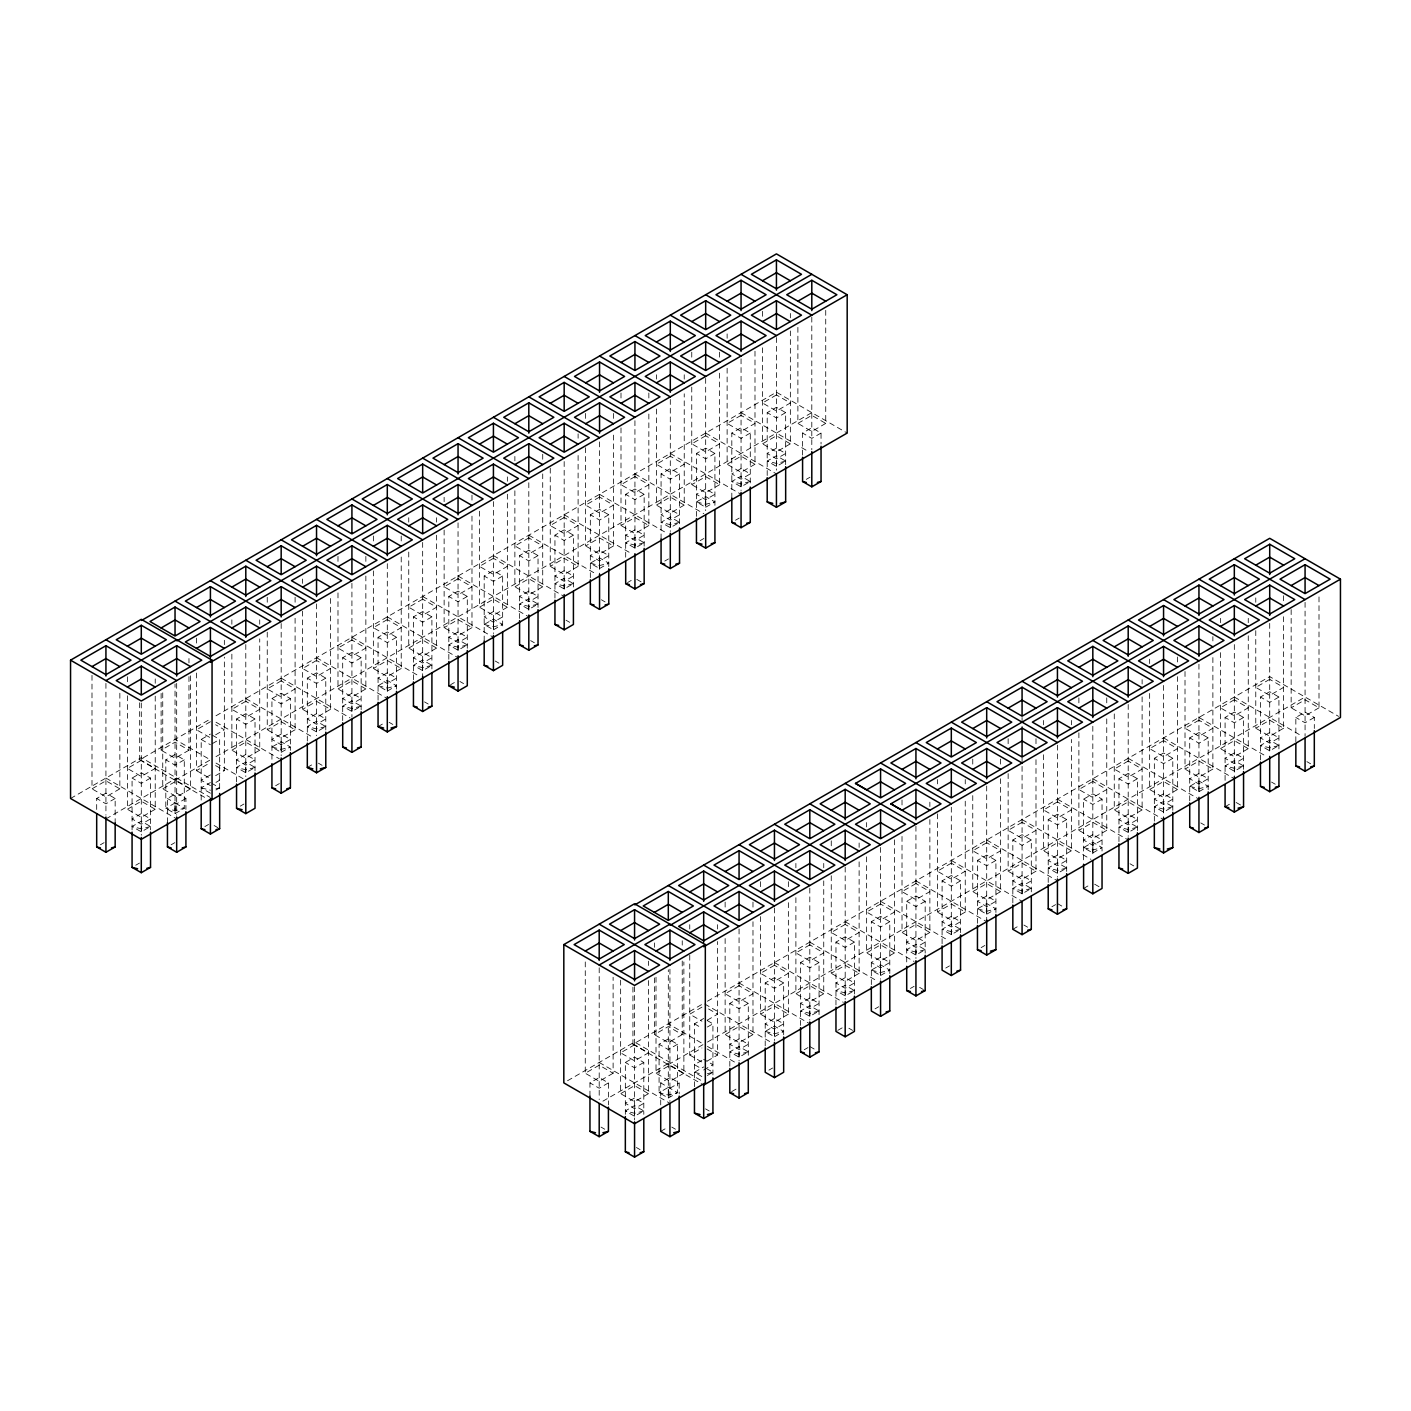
<?xml version="1.0" encoding="UTF-8"?>
<svg xmlns="http://www.w3.org/2000/svg" width="1411" height="1411" viewBox="0 0 1411 1411"><rect width="100%" height="100%" fill="white"/><g stroke="black" fill="none" stroke-linecap="round" stroke-linejoin="round"><path stroke-width="0.75" stroke-dasharray="5 3.75" d="M141.294 831.837L141.294 821.184L132.07 826.511L141.294 831.837L150.536 826.511L141.294 821.184M175.105 808.256L175.035 813.618L165.81 808.291L165.81 759.841L175.035 754.497L184.277 759.841L184.277 808.291L175.035 813.618L175.035 684.018M245.796 772.769L245.796 762.116L236.554 767.443L245.796 772.769L255.021 767.443L245.796 762.116M281.177 752.345L290.401 747.019L281.177 741.692L271.935 747.019L281.177 752.345L281.23 746.983M316.54 731.921L316.54 721.268L307.316 726.594L316.54 731.921L325.782 726.594L316.54 721.268M351.921 711.497L351.921 700.844L342.697 706.17L351.921 711.497L361.145 706.17L351.921 700.844M387.302 691.073L396.526 685.746L387.302 680.419L378.06 685.746L387.302 691.073L387.355 685.711M422.665 670.648L422.665 659.995L413.441 665.322L422.665 670.648L431.907 665.322L422.665 659.995M458.046 650.224L458.046 639.571L448.821 644.898L458.046 650.224L467.288 644.898L458.046 639.571M493.427 629.8L502.651 624.473L493.427 619.147L484.185 624.473L493.427 629.8L493.48 624.438M528.808 609.376L528.808 598.723L519.565 604.049L528.808 609.376L538.032 604.049L528.808 598.723M564.171 588.951L564.171 578.298L554.946 583.625L564.171 588.951L573.413 583.625L564.171 578.298M599.552 568.527L608.776 563.201L599.552 557.874L590.327 563.201L599.552 568.527L599.604 563.165M634.932 548.103L634.932 537.45L625.69 542.776L634.932 548.103L644.157 542.776L634.932 537.45M634.562 1116.26L634.562 1105.589L625.338 1110.933L634.562 1116.26L643.804 1110.933L634.562 1105.589M670.296 527.679L670.296 517.026L661.071 522.352L670.296 527.679L679.538 522.352L670.296 517.026M668.373 1092.678L668.303 1098.04L659.078 1092.696L659.078 1044.246L668.303 1038.919L677.545 1044.246L677.545 1092.696L668.303 1098.04L668.303 969.816M705.676 507.255L714.918 501.928L705.676 496.601L696.452 501.928L705.676 507.255L705.747 501.91M741.057 486.83L741.057 476.177L731.815 481.504L741.057 486.83L750.282 481.504L741.057 476.177M739.064 1057.192L739.064 1046.521L729.822 1051.848L739.064 1057.192L748.289 1051.848L739.064 1046.521M776.438 466.406L776.438 455.753L767.196 461.08L776.438 466.406L785.662 461.08L776.438 455.753M774.445 1036.768L783.669 1031.423L774.445 1026.097L765.203 1031.423L774.445 1036.768L774.498 1031.406M809.808 1016.343L809.808 1005.673L800.584 1010.999L809.808 1016.343L819.05 1010.999L809.808 1005.673M845.189 995.919L845.189 985.248L835.965 990.575L845.189 995.919L854.413 990.575L845.189 985.248M880.57 975.495L889.794 970.151L880.57 964.824L871.328 970.151L880.57 975.495L880.623 970.133M915.933 955.071L915.933 944.4L906.709 949.726L915.933 955.071L925.175 949.726L915.933 944.4M951.314 934.646L951.314 923.976L942.089 929.302L951.314 934.646L960.556 929.302L951.314 923.976M986.695 914.222L995.919 908.878L986.695 903.551L977.453 908.878L986.695 914.222L986.748 908.86M1022.075 893.798L1022.075 883.127L1012.833 888.454L1022.075 893.798L1031.3 888.454L1022.075 883.127M1057.439 873.374L1057.439 862.703L1048.214 868.03L1057.439 873.374L1066.681 868.03L1057.439 862.703M1092.82 852.95L1102.044 847.605L1092.82 842.279L1083.595 847.605L1092.82 852.95L1092.872 847.588M1128.2 832.525L1128.2 821.855L1118.958 827.181L1128.2 832.525L1137.425 827.181L1128.2 821.855M1163.564 812.101L1163.564 801.43L1154.339 806.757L1163.564 812.101L1172.806 806.757L1163.564 801.43M1198.944 791.677L1208.186 786.333L1198.944 781.006L1189.72 786.333L1198.944 791.677L1199.015 786.315M1234.325 771.253L1234.325 760.582L1225.083 765.926L1234.325 771.253L1243.55 765.926L1234.325 760.582M1269.706 750.828L1269.706 740.158L1260.464 745.502L1269.706 750.828L1278.93 745.502L1269.706 740.158M70.55 798.485L141.294 757.636L210.186 797.409M139.671 702.749L139.671 759.841L210.415 718.993M216.006 715.765L776.438 392.205L847.182 433.054M91.997 675.34L91.997 788.837L105.931 780.794L119.847 788.837L119.847 690.614M161.119 693.436L161.119 750.193L175.035 742.151L188.968 750.193L188.968 675.975M210.415 721.726L196.499 729.769L210.415 737.812M96.689 809.491L96.689 798.485L105.931 793.158L115.155 798.485L115.155 822.719M132.07 829.915L132.07 778.061L141.294 772.734L150.536 778.061L150.536 829.915M201.191 800.09L201.191 739.417L210.415 734.09M236.554 781.853L236.554 718.993L245.796 713.666L255.021 718.993L255.021 770.847M271.935 759.241L271.935 698.568L281.177 693.242L290.401 698.568L290.401 750.423M307.316 741.004L307.316 678.144L316.54 672.818L325.782 678.144L325.782 729.998M342.697 720.58L342.697 657.72L351.921 652.393L361.145 657.72L361.145 711.779M378.06 700.156L378.06 637.296L387.302 631.969L396.526 637.296L396.526 689.15M413.441 679.732L413.441 616.872L422.665 611.545L431.907 616.872L431.907 670.93M448.821 659.307L448.821 596.447L458.046 591.121L467.288 596.447L467.288 648.302M484.185 641.088L484.185 576.023L493.427 570.697L502.651 576.023L502.651 627.877M519.565 618.459L519.565 555.599L528.808 550.272L538.032 555.599L538.032 607.453M554.946 598.052L554.946 535.175L564.171 529.848L573.413 535.175L573.413 587.029M590.327 577.628L590.327 514.75L599.552 509.424L608.776 514.75L608.776 566.605M625.69 557.204L625.69 494.326L634.932 489L644.157 494.326L644.157 546.18M661.071 538.967L661.071 473.902L670.296 468.575L679.538 473.902L679.538 525.756M696.452 516.355L696.452 453.478L705.676 448.151L714.918 453.478L714.918 505.332M731.815 498.118L731.815 433.054L741.057 427.727L750.282 433.054L750.282 484.908M767.196 475.507L767.196 412.629L776.438 407.303L785.662 412.629L785.662 466.688M119.847 788.837L105.931 796.88L91.997 788.837M188.968 750.193L175.035 758.218L161.119 750.193M215.636 734.796L224.349 729.769L215.636 724.743M115.155 798.485L105.931 803.811L96.689 798.485M150.536 778.061L141.294 783.387L132.07 778.061M184.277 759.841L175.035 765.168L165.81 759.841M212.267 743.668L219.657 739.417L219.657 791.271M255.021 718.993L245.796 724.319L236.554 718.993M290.401 698.568L281.177 703.895L271.935 698.568M325.782 678.144L316.54 683.471L307.316 678.144M361.145 657.72L351.921 663.047L342.697 657.72M396.526 637.296L387.302 642.622L378.06 637.296M431.907 616.872L422.665 622.198L413.441 616.872M467.288 596.447L458.046 601.774L448.821 596.447M502.651 576.023L493.427 581.35L484.185 576.023M538.032 555.599L528.808 560.925L519.565 555.599M573.413 535.175L564.171 540.501L554.946 535.175M608.776 514.75L599.552 520.077L590.327 514.75M644.157 494.326L634.932 499.653L625.69 494.326M679.538 473.902L670.296 479.229L661.071 473.902M714.918 453.478L705.676 458.804L696.452 453.478M750.282 433.054L741.057 438.38L731.815 433.054M785.662 412.629L776.438 417.956L767.196 412.629M105.931 818.909L176.675 778.061M175.035 780.265L210.415 759.841L175.035 739.417M216.006 756.613L811.801 412.629M127.378 695.764L127.378 809.261L141.294 801.219L155.228 809.261L155.228 694.194M162.741 692.801L162.741 788.837L176.675 780.794L190.608 788.837L190.608 675.34M196.499 673.012L196.499 770.618L210.415 762.575M231.863 654.157L231.863 750.193L245.796 742.151L259.73 750.193L259.73 638.883M267.243 632.163L267.243 729.769L281.177 721.726L295.093 729.769L295.093 616.272M302.624 611.122L302.624 709.345L316.54 701.302L330.474 709.345L330.474 595.848M337.987 592.885L337.987 688.921L351.921 680.878L365.855 688.921L365.855 576.041M373.368 570.891L373.368 668.497L387.302 660.454L401.218 668.497L401.218 554.999M408.749 552.036L408.749 648.072L422.665 640.03L436.599 648.072L436.599 535.192M444.13 530.042L444.13 627.648L458.046 619.605L471.98 627.648L471.98 514.151M479.493 511.188L479.493 607.224L493.427 599.181L507.36 607.224L507.36 493.727M514.874 490.763L514.874 586.8L528.808 578.757L542.724 586.8L542.724 473.92M550.255 468.152L550.255 566.375L564.171 558.333L578.104 566.375L578.104 452.878M585.618 447.728L585.618 545.951L599.552 537.908L613.485 545.951L613.485 433.071M620.999 427.921L620.999 525.527L634.932 517.484L648.848 525.527L648.848 412.03M656.38 409.067L656.38 505.103L670.296 497.06L684.229 505.103L684.229 393.792M691.76 387.073L691.76 484.678L705.676 476.636L719.61 484.678L719.61 371.181M727.124 368.218L727.124 464.254L741.057 456.212L754.991 464.254L754.991 350.757M762.504 347.794L762.504 443.83L776.438 435.787L790.354 443.83L790.354 330.95M797.885 327.37L797.885 423.406L811.801 415.363L825.735 423.406L825.735 309.909M167.45 822.719L167.45 798.485L176.675 793.158L185.917 798.485L185.917 809.491M210.415 774.921L201.191 780.265L210.415 785.592M802.577 455.083L802.577 433.054L811.801 427.727L821.043 433.054L821.043 444.059M155.228 809.261L141.294 817.304L127.378 809.261M190.608 788.837L176.675 796.88L162.741 788.837M215.636 775.644L224.349 770.618L224.349 657.12M259.73 750.193L245.796 758.218L231.863 750.193M295.093 729.769L281.177 737.812L267.243 729.769M330.474 709.345L316.54 717.388L302.624 709.345M365.855 688.921L351.921 696.963L337.987 688.921M401.218 668.497L387.302 676.539L373.368 668.497M436.599 648.072L422.665 656.115L408.749 648.072M471.98 627.648L458.046 635.691L444.13 627.648M507.36 607.224L493.427 615.267L479.493 607.224M542.724 586.8L528.808 594.842L514.874 586.8M578.104 566.375L564.171 574.418L550.255 566.375M613.485 545.951L599.552 553.994L585.618 545.951M648.848 525.527L634.932 533.57L620.999 525.527M684.229 505.103L670.296 513.145L656.38 505.103M719.61 484.678L705.676 492.721L691.76 484.678M754.991 464.254L741.057 472.297L727.124 464.254M790.354 443.83L776.438 451.873L762.504 443.83M825.735 423.406L811.801 431.449L797.885 423.406M100.393 844.801L104.079 842.667M175.035 802.965L165.81 808.291L175.105 810.637L184.277 808.291L175.035 802.965L175.105 810.637M210.415 793.194L201.191 787.867L210.415 782.541M185.917 798.485L176.675 803.811L167.45 798.485M215.954 782.399L219.657 780.265L215.954 778.131M821.043 433.054L811.801 438.38L802.577 433.054M215.954 790.001L219.657 787.867L212.267 783.599M135.756 865.225L139.46 863.091M171.137 844.801L174.823 842.667M204.877 826.581L208.563 824.447M240.258 806.157L243.944 804.023M275.639 785.733L279.325 783.599M307.316 767.443L314.706 763.175M378.06 726.594L383.598 723.402M450.656 684.688L454.36 682.554M627.542 582.567L631.228 580.432M664.757 561.067L668.461 558.932M700.138 540.642L703.824 538.508M735.519 520.218L739.205 518.084M806.263 479.37L809.967 477.235M567.539 1080.738L634.562 1042.041L701.602 1080.738M632.939 987.171L632.939 1044.246L703.683 1003.397L770.706 1042.094M707.405 1001.246L1269.706 676.61L1338.58 716.382M585.265 961.932L585.265 1073.242L599.199 1065.199L613.115 1073.242L613.115 977.206M654.387 977.858L654.387 1034.598L668.303 1026.555L682.236 1034.598L682.236 960.397M701.937 1007.137L689.75 1014.174L701.937 1021.211M589.957 1096.118L589.957 1082.89L599.199 1077.563L608.423 1082.89L608.423 1104.919M625.338 1114.337L625.338 1062.465L634.562 1057.139L643.804 1062.465L643.804 1114.337M694.459 1086.699L694.459 1023.822L703.683 1018.495M729.822 1066.275L729.822 1003.397L739.064 998.071L748.289 1003.397L748.289 1055.252M765.203 1045.851L765.203 982.973L774.445 977.647L783.669 982.973L783.669 1034.827M800.584 1025.427L800.584 962.549L809.808 957.222L819.05 962.549L819.05 1016.608M835.965 1005.002L835.965 942.125L845.189 936.798L854.413 942.125L854.413 993.997M871.328 984.578L871.328 921.7L880.57 916.374L889.794 921.7L889.794 973.572M906.709 961.949L906.709 901.276L915.933 895.95L925.175 901.276L925.175 953.148M942.089 943.73L942.089 880.852L951.314 875.525L960.556 880.852L960.556 932.724M977.453 923.305L977.453 860.428L986.695 855.101L995.919 860.428L995.919 914.487M1012.833 902.881L1012.833 840.004L1022.075 834.677L1031.3 840.004L1031.3 891.875M1048.214 882.457L1048.214 819.579L1057.439 814.253L1066.681 819.579L1066.681 871.451M1083.595 859.828L1083.595 799.155L1092.82 793.829L1102.044 799.155L1102.044 851.027M1118.958 841.609L1118.958 778.731L1128.2 773.404L1137.425 778.731L1137.425 830.603M1154.339 821.184L1154.339 758.307L1163.564 752.98L1172.806 758.307L1172.806 812.366M1189.72 800.76L1189.72 737.882L1198.944 732.556L1208.186 737.882L1208.186 789.754M1225.083 780.336L1225.083 717.458L1234.325 712.132L1243.55 717.458L1243.55 769.33M1260.464 759.912L1260.464 697.034L1269.706 691.707L1278.93 697.034L1278.93 748.906M613.115 1073.242L599.199 1081.285L585.265 1073.242M682.236 1034.598L668.303 1042.641L654.387 1034.598M707.176 1020.206L717.617 1014.174L707.176 1008.142M608.423 1082.89L599.199 1088.234L589.957 1082.89M643.804 1062.465L634.562 1067.81L625.338 1062.465M677.545 1044.246L668.303 1049.572L659.078 1044.246M707.37 1027.014L712.925 1023.822L712.925 1075.676M748.289 1003.397L739.064 1008.724L729.822 1003.397M783.669 982.973L774.445 988.3L765.203 982.973M819.05 962.549L809.808 967.875L800.584 962.549M854.413 942.125L845.189 947.451L835.965 942.125M889.794 921.7L880.57 927.027L871.328 921.7M925.175 901.276L915.933 906.603L906.709 901.276M960.556 880.852L951.314 886.179L942.089 880.852M995.919 860.428L986.695 865.754L977.453 860.428M1031.3 840.004L1022.075 845.33L1012.833 840.004M1066.681 819.579L1057.439 824.906L1048.214 819.579M1102.044 799.155L1092.82 804.482L1083.595 799.155M1137.425 778.731L1128.2 784.057L1118.958 778.731M1172.806 758.307L1163.564 763.633L1154.339 758.307M1208.186 737.882L1198.944 743.209L1189.72 737.882M1243.55 717.458L1234.325 722.785L1225.083 717.458M1278.93 697.034L1269.706 702.361L1260.464 697.034M602.92 1101.162L669.943 1062.465M668.303 1064.67L703.683 1044.246L668.303 1023.822M707.405 1042.094L1305.069 697.034M620.646 980.169L620.646 1093.666L634.562 1085.623L648.496 1093.666L648.496 980.169M656.009 977.206L656.009 1073.242L669.943 1065.199L683.876 1073.242L683.876 961.932M689.75 955.247L689.75 1055.022L701.937 1047.985M725.131 938.562L725.131 1034.598L739.064 1026.555L752.98 1034.598L752.98 921.718M760.511 916.586L760.511 1014.174L774.445 1006.131L788.361 1014.174L788.361 900.677M795.892 897.713L795.892 993.75L809.808 985.707L823.742 993.75L823.742 880.87M831.255 875.737L831.255 973.325L845.189 965.283L859.123 973.325L859.123 859.828M866.636 856.865L866.636 952.901L880.57 944.859L894.486 952.901L894.486 839.404M902.017 836.441L902.017 932.477L915.933 924.434L929.867 932.477L929.867 819.597M937.38 813.847L937.38 912.053L951.314 904.01L965.247 912.053L965.247 798.555M972.761 795.592L972.761 891.629L986.695 883.586L1000.628 891.629L1000.628 778.766M1008.142 773.616L1008.142 871.204L1022.075 863.162L1035.991 871.204L1035.991 757.707M1043.523 754.744L1043.523 850.78L1057.439 842.737L1071.372 850.78L1071.372 739.47M1078.886 732.768L1078.886 830.356L1092.82 822.313L1106.753 830.356L1106.753 716.859M1114.267 713.895L1114.267 809.932L1128.2 801.889L1142.116 809.932L1142.116 696.434M1149.648 693.471L1149.648 789.507L1163.564 781.465L1177.497 789.507L1177.497 676.645M1185.011 671.495L1185.011 769.083L1198.944 761.04L1212.878 769.083L1212.878 655.586M1220.392 652.623L1220.392 748.659L1234.325 740.616L1248.259 748.659L1248.259 635.797M1255.772 630.646L1255.772 728.235L1269.706 720.192L1283.622 728.235L1283.622 614.737M1291.153 609.605L1291.153 707.811L1305.069 699.768L1319.003 707.811L1319.003 594.313M660.718 1104.919L660.718 1082.89L669.943 1077.563L679.185 1082.89L679.185 1093.913M701.831 1060.402L694.459 1064.67L701.831 1068.938M1295.845 741.692L1295.845 717.458L1305.069 712.132L1314.311 717.458L1314.311 728.482M648.496 1093.666L634.562 1101.709L620.646 1093.666M683.876 1073.242L669.943 1081.285L656.009 1073.242M707.176 1061.054L717.617 1055.022L717.617 941.525M752.98 1034.598L739.064 1042.641L725.131 1034.598M788.361 1014.174L774.445 1022.217L760.511 1014.174M823.742 993.75L809.808 1001.792L795.892 993.75M859.123 973.325L845.189 981.368L831.255 973.325M894.486 952.901L880.57 960.944L866.636 952.901M929.867 932.477L915.933 940.52L902.017 932.477M965.247 912.053L951.314 920.095L937.38 912.053M1000.628 891.629L986.695 899.671L972.761 891.629M1035.991 871.204L1022.075 879.247L1008.142 871.204M1071.372 850.78L1057.439 858.823L1043.523 850.78M1106.753 830.356L1092.82 838.399L1078.886 830.356M1142.116 809.932L1128.2 817.974L1114.267 809.932M1177.497 789.507L1163.564 797.55L1149.648 789.507M1212.878 769.083L1198.944 777.126L1185.011 769.083M1248.259 748.659L1234.325 756.702L1220.392 748.659M1283.622 728.235L1269.706 736.277L1255.772 728.235M1319.003 707.811L1305.069 715.853L1291.153 707.811M701.831 1076.54L694.459 1072.272L703.683 1066.945M669.943 1088.234L679.185 1082.89M703.683 1069.997L712.925 1064.67L703.683 1059.344M1314.311 717.458L1305.069 722.785L1295.845 717.458M707.37 1075.482L712.925 1072.272L707.37 1069.079M660.718 1131.357L666.257 1128.147M731.674 1091.638L737.212 1088.445M768.907 1070.138L772.593 1068.021M804.27 1049.713L807.974 1047.597M837.799 1030.365L843.337 1027.173M875.032 1008.865L878.718 1006.748M910.395 988.458L914.099 986.324M945.776 968.034L949.462 965.9M981.156 947.61L984.843 945.476M1012.833 929.302L1020.224 925.052M1051.9 906.762L1055.604 904.627M1083.595 888.454L1089.133 885.261M1225.083 806.757L1230.621 803.564M785.662 461.08L776.491 463.425L767.196 461.08M750.282 481.504L741.11 483.85L731.815 481.504M696.452 501.928L705.747 504.274L714.918 501.928M679.538 522.352L670.366 524.698L661.071 522.352M644.157 542.776L634.985 545.122L625.69 542.776M590.327 563.201L599.604 565.546L608.776 563.201M573.413 583.625L564.241 585.971L554.946 583.625M538.032 604.049L528.86 606.395L519.565 604.049M484.185 624.473L493.48 626.819L502.651 624.473M467.288 644.898L458.116 647.243L448.821 644.898M431.907 665.322L422.736 667.668L413.441 665.322M378.06 685.746L387.355 688.092L396.526 685.746M361.145 706.17L351.974 708.516L342.697 706.17M325.782 726.594L316.611 728.94L307.316 726.594M271.935 747.019L281.23 749.364L290.401 747.019M255.021 767.443L245.849 769.789L236.554 767.443M215.989 788.802L219.657 787.867M150.536 826.511L141.365 828.857L132.07 826.511M1278.93 745.502L1269.759 747.848L1260.464 745.502M1243.55 765.926L1234.378 768.272L1225.083 765.926M1189.72 786.333L1199.015 788.696L1208.186 786.333M1172.806 806.757L1163.634 809.12L1154.339 806.757M1137.425 827.181L1128.253 829.545L1118.958 827.181M1083.595 847.605L1092.872 849.969L1102.044 847.605M1066.681 868.03L1057.509 870.393L1048.214 868.03M1031.3 888.454L1022.128 890.817L1012.833 888.454M977.453 908.878L986.748 911.241L995.919 908.878M960.556 929.302L951.384 931.648L942.089 929.302M925.175 949.726L916.004 952.072L906.709 949.726M871.328 970.151L880.623 972.496L889.794 970.151M854.413 990.575L845.242 992.921L835.965 990.575M819.05 1010.999L809.879 1013.345L800.584 1010.999M765.203 1031.423L774.498 1033.769L783.669 1031.423M748.289 1051.848L739.117 1054.193L729.822 1051.848M707.422 1073.683L712.925 1072.272M668.373 1095.042L668.303 1087.37L659.078 1092.696L668.373 1095.042L677.545 1092.696L660.718 1082.89M643.804 1110.933L634.633 1113.279L625.338 1110.933M201.191 787.867L210.486 790.213M694.459 1072.272L701.884 1074.159M1234.325 697.034L1301.348 735.731M741.057 412.629L808.08 451.326M1306.921 761.658L1310.607 763.792M1198.944 717.458L1265.967 756.155M705.676 433.054L776.438 473.902M1271.54 782.082L1275.244 784.216M1163.564 737.882L1234.325 778.731M670.296 453.478L741.057 494.326M1236.177 802.506L1243.55 806.757M1128.2 758.307L1198.944 799.155M634.932 473.902L703.824 513.675M1200.796 822.93L1204.483 825.065M1092.82 778.731L1163.564 819.579M599.552 494.326L666.574 533.023M1057.439 799.155L1128.2 840.004M564.171 514.75L631.211 553.447M1130.035 863.779L1133.738 865.913M636.767 579.357L642.305 582.567M1022.075 819.579L1090.95 859.352M528.808 535.175L595.83 573.871M1094.671 884.203L1102.044 888.454M601.403 599.781L605.09 601.915M986.695 840.004L1057.439 880.852M493.427 555.599L564.171 596.447M1057.439 903.551L1062.977 906.762M566.023 620.205L569.709 622.339M951.314 860.428L1022.075 901.276M458.046 576.023L528.808 616.872M1023.91 925.052L1027.614 927.186M530.642 640.629L534.346 642.763M915.933 880.852L986.695 921.7M422.665 596.447L493.427 637.296M495.279 661.053L498.965 663.188M880.57 901.276L947.592 939.973M387.302 616.872L458.046 657.72M459.898 681.478L463.584 683.612M845.189 921.7L914.081 961.473M351.921 637.296L418.944 675.992M919.637 987.383L923.323 989.517M424.517 701.902L428.221 704.036M809.808 942.125L876.848 980.821M316.54 657.72L387.302 698.568M389.136 722.326L392.84 724.46M774.445 962.549L843.319 1002.321M281.177 678.144L350.051 717.917M848.875 1028.231L852.579 1030.365M739.064 982.973L809.808 1023.822M245.796 698.568L312.819 737.265M809.808 1046.521L815.346 1049.713M318.392 763.175L322.078 765.309M216.006 722.22L279.307 758.765M707.37 1020.629L712.925 1023.822M212.267 735.149L219.657 739.417M694.459 1023.822L701.831 1028.09M201.191 739.417L210.415 744.743M707.405 1046.398L735.343 1062.518M216.006 763.069L245.796 780.265M707.176 1048.99L717.617 1055.022M215.636 765.591L224.349 770.618M689.75 1055.022L703.683 1063.065M196.499 770.618L210.415 778.643M632.939 1044.246L703.683 1085.094M139.671 759.841L206.694 798.538M705.535 1108.87L709.222 1110.986M214.119 825.523L217.805 827.64M599.199 1062.465L669.943 1103.314M105.931 778.061L176.675 818.909M671.795 1127.089L675.481 1129.223M601.033 1127.089L604.737 1129.223M636.414 1147.513L640.1 1149.648M1198.944 781.006L1199.015 788.696M1092.82 842.279L1092.872 849.969M986.695 903.551L986.748 911.241M880.57 964.824L880.623 972.496M774.445 1026.097L774.498 1033.769M705.676 496.601L705.747 504.274M599.552 557.874L599.604 565.546M493.427 619.147L493.48 626.819M387.302 680.419L387.355 688.092M281.177 741.692L281.23 749.364M1305.069 602.356L1305.069 736.366M1283.622 595.724L1283.622 602.268M1269.706 623.397L1269.706 754.585M1255.772 597.911L1255.772 602.268M1248.259 618.335L1248.259 622.692M1234.325 644.58L1234.325 776.861M1220.392 618.335L1220.392 622.692M1212.878 636.573L1212.878 640.929M1198.944 664.246L1198.944 795.434M1177.497 656.997L1177.497 663.54M1163.564 685.429L1163.564 817.71M1149.648 659.184L1149.648 663.54M1142.116 679.608L1142.116 683.965M1128.2 704.477L1128.2 836.282M1106.753 697.845L1106.753 704.389M1092.82 726.277L1092.82 856.706M1078.886 697.845L1078.886 704.389M1071.372 720.457L1071.372 724.813M1057.439 745.149L1057.439 877.131M1043.523 720.457L1043.523 724.813M1035.991 738.694L1035.991 745.237M1022.075 717.546L1022.075 727.088M1022.075 757.636L1022.075 897.555M1008.142 738.694L1008.142 745.237M1000.628 759.118L1000.628 765.662M986.695 785.998L986.695 919.831M972.761 759.118L972.761 765.662M965.247 779.542L965.247 783.899M951.314 807.215L951.314 938.403M937.38 779.542L937.38 783.899M929.867 802.154L929.867 806.51M915.933 826.229L915.933 958.475M902.017 799.966L902.017 806.51M880.57 847.447L880.57 979.252M866.636 822.56L866.636 826.934M859.123 842.984L859.123 847.358M845.189 867.077L845.189 999.323M831.255 840.815L831.255 847.358M823.742 863.409L823.742 867.783M811.801 317.14L811.801 449.739M809.808 888.119L809.808 1020.1M795.892 863.409L795.892 867.783M790.354 313.489L790.354 317.863M788.361 881.663L788.361 888.207M776.438 337.564L776.438 470.163M774.445 907.926L774.445 1040.524M762.504 311.302L762.504 317.863M760.511 881.663L760.511 888.207M752.98 902.088L752.98 908.631M741.057 358.8L741.057 490.587M739.064 928.967L739.064 1060.949M727.124 333.913L727.124 338.287M725.131 902.088L725.131 908.631M719.61 352.15L719.61 358.711M717.617 924.681L717.617 929.055M705.676 378.413L705.676 510.659M691.76 352.15L691.76 358.711M689.75 924.681L689.75 929.055M684.229 374.762L684.229 379.136M682.236 940.749L682.236 945.105M670.296 399.454L670.296 531.436M669.943 969.181L669.943 1101.444M656.38 374.762L656.38 379.136M654.387 942.936L654.387 947.292M648.848 392.999L648.848 399.56M648.496 961.156L648.496 965.512M634.932 420.69L634.932 551.86M634.562 986.659L634.562 1120.017M620.999 392.999L620.999 399.56M613.485 413.423L613.485 419.984M599.552 441.872L599.552 574.136M599.199 967.787L599.199 1099.592M585.618 413.423L585.618 419.984M578.104 433.847L578.104 438.221M564.171 461.538L564.171 592.708M542.724 454.271L542.724 460.833M528.808 482.721L528.808 613.132M514.874 456.459L514.874 460.833M507.36 476.883L507.36 481.257M493.427 501.575L493.427 633.557M471.98 495.12L471.98 501.681M458.046 522.811L458.046 653.981M444.13 497.307L444.13 501.681M436.599 517.731L436.599 522.105M422.665 542.424L422.665 676.61M408.749 517.731L408.749 522.105M401.218 535.968L401.218 542.529M387.302 563.659L387.302 694.829M373.368 535.968L373.368 542.529M365.855 556.393L365.855 562.954M351.921 583.272L351.921 717.105M337.987 556.393L337.987 562.954M316.54 603.89L316.54 735.678M302.624 579.004L302.624 583.378M295.093 597.241L295.093 603.802M281.177 623.503L281.177 755.749M267.243 597.241L267.243 605.972M259.73 619.852L259.73 624.226M245.796 644.545L245.796 776.526M231.863 619.852L231.863 624.226M224.349 640.277L224.349 644.633M196.499 638.089L196.499 644.633M188.968 658.514L188.968 662.888M176.675 683.383L176.675 815.17M155.228 678.92L155.228 683.294M141.294 702.995L141.294 835.241M127.378 676.733L127.378 683.294M105.931 683.383L105.931 815.17M141.294 760.37L127.378 768.413L141.294 776.456L155.228 768.413L141.294 760.37M245.796 701.302L231.863 709.345L245.796 717.388L259.73 709.345L245.796 701.302M281.177 680.878L267.243 688.921L281.177 696.963L295.093 688.921L281.177 680.878M316.54 660.454L302.624 668.497L316.54 676.539L330.474 668.497L316.54 660.454M351.921 640.03L337.987 648.072L351.921 656.115L365.855 648.072L351.921 640.03M387.302 619.605L373.368 627.648L387.302 635.691L401.218 627.648L387.302 619.605M422.665 599.181L408.749 607.224L422.665 615.267L436.599 607.224L422.665 599.181M458.046 578.757L444.13 586.8L458.046 594.842L471.98 586.8L458.046 578.757M493.427 558.333L479.493 566.375L493.427 574.418L507.36 566.375L493.427 558.333M528.808 537.908L514.874 545.951L528.808 553.994L542.724 545.951L528.808 537.908M564.171 517.484L550.255 525.527L564.171 533.57L578.104 525.527L564.171 517.484M599.552 497.06L585.618 505.103L599.552 513.145L613.485 505.103L599.552 497.06M634.932 476.636L620.999 484.678L634.932 492.721L648.848 484.678L634.932 476.636M670.296 456.212L656.38 464.254L670.296 472.297L684.229 464.254L670.296 456.212M705.676 435.787L691.76 443.83L705.676 451.873L719.61 443.83L705.676 435.787M741.057 415.363L727.124 423.406L741.057 431.449L754.991 423.406L741.057 415.363M776.438 394.939L762.504 402.982L776.438 411.024L790.354 402.982L776.438 394.939M141.294 813.583L132.07 818.909L141.294 824.236L150.536 818.909L141.294 813.583M245.796 754.497L236.554 759.841L245.796 765.168L255.021 759.841L245.796 754.497M281.177 734.09L271.935 739.417L281.177 744.743L290.401 739.417L281.177 734.09M316.54 713.666L307.316 718.993L316.54 724.319L325.782 718.993L316.54 713.666M351.921 693.242L342.697 698.568L351.921 703.895L361.145 698.568L351.921 693.242M387.302 672.818L378.06 678.144L387.302 683.471L396.526 678.144L387.302 672.818M422.665 652.393L413.441 657.72L422.665 663.047L431.907 657.72L422.665 652.393M458.046 631.969L448.821 637.296L458.046 642.622L467.288 637.296L458.046 631.969M493.427 611.545L484.185 616.872L493.427 622.198L502.651 616.872L493.427 611.545M528.808 591.121L519.565 596.447L528.808 601.774L538.032 596.447L528.808 591.121M564.171 570.697L554.946 576.023L564.171 581.35L573.413 576.023L564.171 570.697M599.552 550.272L590.327 555.599L599.552 560.925L608.776 555.599L599.552 550.272M634.932 529.848L625.69 535.175L634.932 540.501L644.157 535.175L634.932 529.848M670.296 509.424L661.071 514.75L670.296 520.077L679.538 514.75L670.296 509.424M705.676 489L696.452 494.326L705.676 499.653L714.918 494.326L705.676 489M741.057 468.575L731.815 473.902L741.057 479.229L750.282 473.902L741.057 468.575M776.438 448.151L767.196 453.478L776.438 458.804L785.662 453.478L776.438 448.151M634.562 1044.775L620.646 1052.818L634.562 1060.86L648.496 1052.818L634.562 1044.775M739.064 985.707L725.131 993.75L739.064 1001.792L752.98 993.75L739.064 985.707M774.445 965.283L760.511 973.325L774.445 981.368L788.361 973.325L774.445 965.283M809.808 944.859L795.892 952.901L809.808 960.944L823.742 952.901L809.808 944.859M845.189 924.434L831.255 932.477L845.189 940.52L859.123 932.477L845.189 924.434M880.57 904.01L866.636 912.053L880.57 920.095L894.486 912.053L880.57 904.01M915.933 883.586L902.017 891.629L915.933 899.671L929.867 891.629L915.933 883.586M951.314 863.162L937.38 871.204L951.314 879.247L965.247 871.204L951.314 863.162M986.695 842.737L972.761 850.78L986.695 858.823L1000.628 850.78L986.695 842.737M1022.075 822.313L1008.142 830.356L1022.075 838.399L1035.991 830.356L1022.075 822.313M1057.439 801.889L1043.523 809.932L1057.439 817.974L1071.372 809.932L1057.439 801.889M1092.82 781.465L1078.886 789.507L1092.82 797.55L1106.753 789.507L1092.82 781.465M1128.2 761.04L1114.267 769.083L1128.2 777.126L1142.116 769.083L1128.2 761.04M1163.564 740.616L1149.648 748.659L1163.564 756.702L1177.497 748.659L1163.564 740.616M1198.944 720.192L1185.011 728.235L1198.944 736.277L1212.878 728.235L1198.944 720.192M1234.325 699.768L1220.392 707.811L1234.325 715.853L1248.259 707.811L1234.325 699.768M1269.706 679.344L1255.772 687.386L1269.706 695.429L1283.622 687.386L1269.706 679.344M634.562 1097.987L625.338 1103.314L634.562 1108.658L643.804 1103.314L634.562 1097.987M739.064 1038.919L729.822 1044.246L739.064 1049.572L748.289 1044.246L739.064 1038.919M774.445 1018.495L765.203 1023.822L774.445 1029.148L783.669 1023.822L774.445 1018.495M809.808 998.071L800.584 1003.397L809.808 1008.724L819.05 1003.397L809.808 998.071M845.189 977.647L835.965 982.973L845.189 988.3L854.413 982.973L845.189 977.647M880.57 957.222L871.328 962.549L880.57 967.875L889.794 962.549L880.57 957.222M915.933 936.798L906.709 942.125L915.933 947.451L925.175 942.125L915.933 936.798M951.314 916.374L942.089 921.7L951.314 927.027L960.556 921.7L951.314 916.374M986.695 895.95L977.453 901.276L986.695 906.603L995.919 901.276L986.695 895.95M1022.075 875.525L1012.833 880.852L1022.075 886.179L1031.3 880.852L1022.075 875.525M1057.439 855.101L1048.214 860.428L1057.439 865.754L1066.681 860.428L1057.439 855.101M1092.82 834.677L1083.595 840.004L1092.82 845.33L1102.044 840.004L1092.82 834.677M1128.2 814.253L1118.958 819.579L1128.2 824.906L1137.425 819.579L1128.2 814.253M1163.564 793.829L1154.339 799.155L1163.564 804.482L1172.806 799.155L1163.564 793.829M1198.944 773.404L1189.72 778.731L1198.944 784.057L1208.186 778.731L1198.944 773.404M1234.325 752.98L1225.083 758.307L1234.325 763.633L1243.55 758.307L1234.325 752.98M1269.706 732.556L1260.464 737.882L1269.706 743.209L1278.93 737.882L1269.706 732.556"/><path stroke-width="1.5" d="M70.55 660.172L141.294 619.323L212.056 660.172L212.056 798.485L141.294 839.333L70.55 798.485L70.55 660.172L141.294 701.02L212.056 660.172M141.523 620.452L776.438 253.892L847.182 294.74L847.182 433.054L210.415 800.69M105.931 645.709L80.85 660.172L105.931 674.652L130.994 660.172L105.931 645.709L105.931 676.028M141.294 625.285L116.231 639.747L141.294 654.228L166.375 639.747L141.294 625.285L141.294 653.416M175.035 607.047L149.972 621.528L175.035 636.008L200.115 621.528L175.035 607.047L175.035 635.197M210.415 586.623L185.352 601.104L210.415 615.584L235.496 601.104L210.415 586.623L210.415 616.96M245.796 566.199L220.733 580.679L245.796 595.16L270.859 580.679L245.796 566.199L245.796 596.536M281.177 545.775L256.096 560.255L281.177 574.736L306.24 560.255L281.177 545.775L281.177 573.924M316.54 525.351L291.477 539.831L316.54 554.311L341.621 539.831L316.54 525.351L316.54 555.687M351.921 504.926L326.858 519.407L351.921 533.887L376.984 519.407L351.921 504.926L351.921 533.076M387.302 484.52L362.221 498.983L387.302 513.463L412.365 498.983L387.302 484.52L387.302 514.839M422.665 464.096L397.602 478.558L422.665 493.039L447.746 478.558L422.665 464.096L422.665 492.227M458.046 443.671L432.983 458.134L458.046 472.614L483.126 458.134L458.046 443.671L458.046 473.99M493.427 423.247L468.364 437.71L493.427 452.19L518.49 437.71L493.427 423.247L493.427 451.379M528.808 402.823L503.727 417.286L528.808 431.766L553.87 417.286L528.808 402.823L528.808 433.142M564.171 382.399L539.108 396.861L564.171 411.342L589.251 396.861L564.171 382.399L564.171 410.53M599.552 361.974L574.489 376.437L599.552 390.918L624.614 376.437L599.552 361.974L599.552 392.293M634.932 341.55L609.852 356.013L634.932 370.493L659.995 356.013L634.932 341.55L634.932 369.682M670.296 321.126L645.233 335.589L670.296 350.069L695.376 335.589L670.296 321.126L670.296 351.445M705.676 300.702L680.613 315.164L705.676 329.645L730.757 315.164L705.676 300.702L705.676 328.834M741.057 280.278L715.994 294.74L741.057 309.221L766.12 294.74L741.057 280.278L741.057 310.596M776.438 259.853L751.357 274.316L776.438 288.796L801.501 274.316L776.438 259.853L776.438 290.172M91.997 666.609L105.931 658.567L119.847 666.609M127.378 646.185L141.294 638.142L155.228 646.185M161.119 627.966L175.035 619.923L188.968 627.966M196.499 607.541L210.415 599.499L224.349 607.541M231.863 587.117L245.796 579.074L259.73 587.117M267.243 566.693L281.177 558.65L295.093 566.693M302.624 546.269L316.54 538.226L330.474 546.269M337.987 525.844L351.921 517.802L365.855 525.844M373.368 505.42L387.302 497.377L401.218 505.42M408.749 484.996L422.665 476.953L436.599 484.996M444.13 464.572L458.046 456.529L471.98 464.572M479.493 444.148L493.427 436.105L507.36 444.148M514.874 423.723L528.808 415.681L542.724 423.723M550.255 403.299L564.171 395.256L578.104 403.299M585.618 382.875L599.552 374.832L613.485 382.875M620.999 362.451L634.932 354.408L648.848 362.451M656.38 342.026L670.296 333.984L684.229 342.026M691.76 321.602L705.676 313.559L719.61 321.602M727.124 301.178L741.057 293.135L754.991 301.178M762.504 280.754L776.438 272.711L790.354 280.754M105.931 680.596L176.675 639.747M176.904 640.876L811.801 274.316M141.294 666.133L116.231 680.596L141.294 695.076L166.375 680.596L141.294 666.133L141.294 694.265M176.675 645.709L151.612 660.172L176.675 674.652L201.755 660.172L176.675 645.709L176.675 676.028M210.415 627.472L185.352 641.952L210.415 656.432L235.496 641.952L210.415 627.472L210.415 657.808M245.796 607.047L220.733 621.528L245.796 636.008L270.859 621.528L245.796 607.047L245.796 637.384M281.177 586.623L256.096 601.104L281.177 615.584L306.24 601.104L281.177 586.623L281.177 616.96M316.54 566.199L291.477 580.679L316.54 595.16L341.621 580.679L316.54 566.199L316.54 596.536M351.921 545.775L326.858 560.255L351.921 574.736L376.984 560.255L351.921 545.775L351.921 573.924M387.302 525.351L362.221 539.831L387.302 554.311L412.365 539.831L387.302 525.351L387.302 555.687M422.665 504.926L397.602 519.407L422.665 533.887L447.746 519.407L422.665 504.926L422.665 533.076M458.046 484.52L432.983 498.983L458.046 513.463L483.126 498.983L458.046 484.52L458.046 514.839M493.427 464.096L468.364 478.558L493.427 493.039L518.49 478.558L493.427 464.096L493.427 492.227M528.808 443.671L503.727 458.134L528.808 472.614L553.87 458.134L528.808 443.671L528.808 473.99M564.171 423.247L539.108 437.71L564.171 452.19L589.251 437.71L564.171 423.247L564.171 451.379M599.552 402.823L574.489 417.286L599.552 431.766L624.614 417.286L599.552 402.823L599.552 433.142M634.932 382.399L609.852 396.861L634.932 411.342L659.995 396.861L634.932 382.399L634.932 410.53M670.296 361.974L645.233 376.437L670.296 390.918L695.376 376.437L670.296 361.974L670.296 392.293M705.676 341.55L680.613 356.013L705.676 370.493L730.757 356.013L705.676 341.55L705.676 369.682M741.057 321.126L715.994 335.589L741.057 350.069L766.12 335.589L741.057 321.126L741.057 351.445M776.438 300.702L751.357 315.164L776.438 329.645L801.501 315.164L776.438 300.702L776.438 328.834M811.801 280.278L786.738 294.74L811.801 309.221L836.882 294.74L811.801 280.278L811.801 310.596M127.378 687.034L141.294 678.991L155.228 687.034M162.741 666.609L176.675 658.567L190.608 666.609M196.499 648.39L210.415 640.347L224.349 648.39M231.863 627.966L245.796 619.923L259.73 627.966M267.243 607.541L281.177 599.499L295.093 607.541M302.624 587.117L316.54 579.074L330.474 587.117M337.987 566.693L351.921 558.65L365.855 566.693M373.368 546.269L387.302 538.226L401.218 546.269M408.749 525.844L422.665 517.802L436.599 525.844M444.13 505.42L458.046 497.377L471.98 505.42M479.493 484.996L493.427 476.953L507.36 484.996M514.874 464.572L528.808 456.529L542.724 464.572M550.255 444.148L564.171 436.105L578.104 444.148M585.618 423.723L599.552 415.681L613.485 423.723M620.999 403.299L634.932 395.256L648.848 403.299M656.38 382.875L670.296 374.832L684.229 382.875M691.76 362.451L705.676 354.408L719.61 362.451M727.124 342.026L741.057 333.984L754.991 342.026M762.504 321.602L776.438 313.559L790.354 321.602M797.885 301.178L811.801 293.135L825.735 301.178M210.415 662.376L847.182 294.74M96.689 813.9L96.689 846.935L105.931 852.262L115.155 846.935L115.155 822.719M132.07 832.12L132.07 867.359L141.294 872.686L150.536 867.359L150.536 832.12M167.45 822.719L167.45 846.935L176.675 852.262L185.917 846.935L185.917 811.695M201.191 804.482L201.191 828.716L210.415 834.042L219.657 828.716L219.657 793.476M236.554 784.057L236.554 808.291L245.796 813.618L255.021 808.291L255.021 773.052M271.935 763.633L271.935 787.867L281.177 793.194L290.401 787.867L290.401 752.627M307.316 743.209L307.316 767.443L316.54 772.769L325.782 767.443L325.782 732.203M342.697 722.785L342.697 747.019L351.921 752.345L361.145 747.019L361.145 711.779M378.06 702.361L378.06 726.594L387.302 731.921L396.526 726.594L396.526 691.355M413.441 681.936L413.441 706.17L422.665 711.497L431.907 706.17L431.907 673.135M448.821 661.512L448.821 685.746L458.046 691.073L467.288 685.746L467.288 650.506M484.185 641.088L484.185 665.322L493.427 670.648L502.651 665.322L502.651 632.287M519.565 620.664L519.565 644.898L528.808 650.224L538.032 644.898L538.032 609.658M554.946 600.239L554.946 624.473L564.171 629.8L573.413 624.473L573.413 591.438M590.327 579.815L590.327 604.049L599.552 609.376L608.776 604.049L608.776 568.809M625.69 561.596L625.69 583.625L634.932 588.951L644.157 583.625L644.157 548.385M661.071 538.967L661.071 563.201L670.296 568.527L679.538 563.201L679.538 527.961M696.452 518.543L696.452 542.776L705.676 548.103L714.918 542.776L714.918 509.741M731.815 498.118L731.815 522.352L741.057 527.679L750.282 522.352L750.282 487.112M767.196 477.694L767.196 501.928L776.438 507.255L785.662 501.928L785.662 466.688M802.577 457.27L802.577 481.504L811.801 486.83L821.043 481.504L821.043 446.264M563.818 944.594L634.562 903.745L705.324 944.594L705.324 1082.89L634.562 1123.738L563.818 1082.89L563.818 944.594L634.562 985.442L705.324 944.594M634.791 904.874L1269.706 538.314L1340.45 579.163L1340.45 717.458L703.683 1085.094M599.199 930.114L574.118 944.594L599.199 959.057L624.262 944.594L599.199 930.114L599.199 960.45M634.562 909.689L609.499 924.17L634.562 938.632L659.642 924.17L634.562 909.689L634.562 940.026M668.303 891.47L643.24 905.95L668.303 920.413L693.383 905.95L668.303 891.47L668.303 919.619M703.683 871.046L678.62 885.526L703.683 899.989L728.764 885.526L703.683 871.046L703.683 901.364M739.064 850.621L713.984 865.102L739.064 879.564L764.127 865.102L739.064 850.621L739.064 878.771M774.445 830.197L749.364 844.678L774.445 859.14L799.508 844.678L774.445 830.197L774.445 860.516M809.808 809.773L784.745 824.253L809.808 838.716L834.889 824.253L809.808 809.773L809.808 837.922M845.189 789.349L820.126 803.829L845.189 818.292L870.252 803.829L845.189 789.349L845.189 819.668M855.489 783.405L880.57 768.924L905.633 783.405L880.57 797.868L855.489 783.405L866.636 789.825L880.57 781.782L894.486 789.825M915.933 748.5L890.87 762.981L915.933 777.443L941.014 762.981L915.933 748.5L915.933 778.819M951.314 728.076L926.251 742.556L951.314 757.019L976.394 742.556L951.314 728.076L951.314 756.225M986.695 707.652L961.614 722.132L986.695 736.595L1011.758 722.132L986.695 707.652L986.695 737.971M1022.075 687.228L996.995 701.708L1022.075 716.171L1047.138 701.708L1022.075 687.228L1022.075 715.377M1057.439 666.803L1032.376 681.284L1057.439 695.746L1082.519 681.284L1057.439 666.803L1057.439 697.122M1092.82 646.379L1067.757 660.859L1092.82 675.322L1117.882 660.859L1092.82 646.379L1092.82 676.698M1128.2 625.955L1103.12 640.435L1128.2 654.898L1153.263 640.435L1128.2 625.955L1128.2 656.274M1163.564 605.531L1138.501 620.011L1163.564 634.474L1188.644 620.011L1163.564 605.531L1163.564 635.85M1198.944 585.106L1173.881 599.587L1198.944 614.05L1224.025 599.587L1198.944 585.106L1198.944 615.425M1234.325 564.682L1209.245 579.163L1234.325 593.625L1259.388 579.163L1234.325 564.682L1234.325 595.001M1269.706 544.258L1244.625 558.738L1269.706 573.201L1294.769 558.738L1269.706 544.258L1269.706 574.577M585.265 951.014L599.199 942.989L613.115 951.014M620.646 930.59L634.562 922.565L648.496 930.59M654.387 912.37L668.303 904.328L682.236 912.37M689.75 891.946L703.683 883.903L717.617 891.946M725.131 871.522L739.064 863.479L752.98 871.522M760.511 851.098L774.445 843.055L788.361 851.098M795.892 830.673L809.808 822.631L823.742 830.673M831.255 810.249L845.189 802.206L859.123 810.249M902.017 769.401L915.933 761.358L929.867 769.401M937.38 748.976L951.314 740.934L965.247 748.976M972.761 728.552L986.695 720.51L1000.628 728.552M1008.142 708.128L1022.075 700.085L1035.991 708.128M1043.523 687.704L1057.439 679.661L1071.372 687.704M1078.886 667.28L1092.82 659.237L1106.753 667.28M1114.267 646.855L1128.2 638.813L1142.116 646.855M1149.648 626.431L1163.564 618.388L1177.497 626.431M1185.011 606.007L1198.944 597.982L1212.878 606.007M1220.392 585.583L1234.325 577.558L1248.259 585.583M1255.772 565.158L1269.706 557.133L1283.622 565.158M599.199 965.018L669.943 924.17M670.172 925.299L1305.069 558.738M634.562 950.538L609.499 965.018L634.562 979.481L659.642 965.018L634.562 950.538L634.562 980.874M669.943 930.114L644.88 944.594L669.943 959.057L695.006 944.594L669.943 930.114L669.943 960.45M703.683 911.894L678.62 926.357L703.683 940.837L728.764 926.357L703.683 911.894L703.683 942.213M739.064 891.47L713.984 905.95L739.064 920.413L764.127 905.95L739.064 891.47L739.064 919.619M774.445 871.046L749.364 885.526L774.445 899.989L799.508 885.526L774.445 871.046L774.445 901.364M809.808 850.621L784.745 865.102L809.808 879.564L834.889 865.102L809.808 850.621L809.808 878.771M845.189 830.197L820.126 844.678L845.189 859.14L870.252 844.678L845.189 830.197L845.189 860.516M880.57 809.773L855.489 824.253L880.57 838.716L905.633 824.253L880.57 809.773L880.57 837.922M890.87 803.829L915.933 789.349L941.014 803.829L915.933 818.292L890.87 803.829L902.017 810.249L915.933 802.206L929.867 810.249M951.314 768.924L926.251 783.405L951.314 797.868L976.394 783.405L951.314 768.924L951.314 797.074M986.695 748.5L961.614 762.981L986.695 777.443L1011.758 762.981L986.695 748.5L986.695 778.819M1022.075 728.076L996.995 742.556L1022.075 757.019L1047.138 742.556L1022.075 728.076L1022.075 756.225M1057.439 707.652L1032.376 722.132L1057.439 736.595L1082.519 722.132L1057.439 707.652L1057.439 737.971M1092.82 687.228L1067.757 701.708L1092.82 716.171L1117.882 701.708L1092.82 687.228L1092.82 717.546M1128.2 666.803L1103.12 681.284L1128.2 695.746L1153.263 681.284L1128.2 666.803L1128.2 697.122M1163.564 646.379L1138.501 660.859L1163.564 675.322L1188.644 660.859L1163.564 646.379L1163.564 676.698M1198.944 625.955L1173.881 640.435L1198.944 654.898L1224.025 640.435L1198.944 625.955L1198.944 656.274M1234.325 605.531L1209.245 620.011L1234.325 634.474L1259.388 620.011L1234.325 605.531L1234.325 635.85M1269.706 585.106L1244.625 599.587L1269.706 614.05L1294.769 599.587L1269.706 585.106L1269.706 615.425M1305.069 564.682L1280.006 579.163L1305.069 593.625L1330.15 579.163L1305.069 564.682L1305.069 592.832M620.646 971.438L634.562 963.413L648.496 971.438M656.009 951.014L669.943 942.989L683.876 951.014M689.75 932.794L703.683 924.752L717.617 932.794M725.131 912.37L739.064 904.328L752.98 912.37M760.511 891.946L774.445 883.903L788.361 891.946M795.892 871.522L809.808 863.479L823.742 871.522M831.255 851.098L845.189 843.055L859.123 851.098M866.636 830.673L880.57 822.631L894.486 830.673M937.38 789.825L951.314 781.782L965.247 789.825M972.761 769.401L986.695 761.358L1000.628 769.401M1008.142 748.976L1022.075 740.934L1035.991 748.976M1043.523 728.552L1057.439 720.51L1071.372 728.552M1078.886 708.128L1092.82 700.085L1106.753 708.128M1114.267 687.704L1128.2 679.661L1142.116 687.704M1149.648 667.28L1163.564 659.237L1177.497 667.28M1185.011 646.855L1198.944 638.813L1212.878 646.855M1220.392 626.431L1234.325 618.388L1248.259 626.431M1255.772 606.007L1269.706 597.982L1283.622 606.007M1291.153 585.583L1305.069 577.558L1319.003 585.583M703.683 946.781L1340.45 579.163M589.957 1096.118L589.957 1131.357L599.199 1136.684L608.423 1131.357L608.423 1107.124M625.338 1116.542L625.338 1151.782L634.562 1157.108L643.804 1151.782L643.804 1118.729M660.718 1109.328L660.718 1131.357L669.943 1136.684L679.185 1131.357L679.185 1096.118M694.459 1088.904L694.459 1113.12L703.683 1118.464L712.925 1113.12L712.925 1077.881M729.822 1068.48L729.822 1092.696L739.064 1098.04L748.289 1092.696L748.289 1059.661M765.203 1048.056L765.203 1072.272L774.445 1077.616L783.669 1072.272L783.669 1037.032M800.584 1027.631L800.584 1051.848L809.808 1057.192L819.05 1051.848L819.05 1018.813M835.965 1007.207L835.965 1031.423L845.189 1036.768L854.413 1031.423L854.413 996.184M871.328 986.783L871.328 1010.999L880.57 1016.343L889.794 1010.999L889.794 975.759M906.709 966.359L906.709 990.575L915.933 995.919L925.175 990.575L925.175 955.335M942.089 945.934L942.089 970.151L951.314 975.495L960.556 970.151L960.556 934.911M977.453 925.51L977.453 949.726L986.695 955.071L995.919 949.726L995.919 914.487M1012.833 905.086L1012.833 929.302L1022.075 934.646L1031.3 929.302L1031.3 896.267M1048.214 884.662L1048.214 908.878L1057.439 914.222L1066.681 908.878L1066.681 873.638M1083.595 864.237L1083.595 888.454L1092.82 893.798L1102.044 888.454L1102.044 855.419M1118.958 843.813L1118.958 868.03L1128.2 873.374L1137.425 868.03L1137.425 832.79M1154.339 823.389L1154.339 847.605L1163.564 852.95L1172.806 847.605L1172.806 812.366M1189.72 802.965L1189.72 827.181L1198.944 832.525L1208.186 827.181L1208.186 791.959M1225.083 784.745L1225.083 806.757L1234.325 812.101L1243.55 806.757L1243.55 771.535M1260.464 762.116L1260.464 786.333L1269.706 791.677L1278.93 786.333L1278.93 753.298M1295.845 743.897L1295.845 765.926L1305.069 771.253L1314.311 765.926L1314.311 730.686M817.375 482.439L821.043 481.504M780.16 503.339L785.662 501.928M746.613 523.287L750.282 522.352M711.25 543.711L714.918 542.776M675.869 564.135L679.538 563.201M640.488 584.56L644.157 583.625M605.107 604.984L608.776 604.049M534.363 645.832L538.032 644.898M428.238 707.105L431.907 706.17M391.023 728.005L396.526 726.594M357.477 747.953L361.145 747.019M320.279 768.854L325.782 767.443M286.733 788.802L290.401 787.867M111.487 847.87L115.155 846.935M215.989 829.65L219.657 828.716M182.248 847.87L185.917 846.935M146.867 868.294L150.536 867.359M1310.643 766.861L1314.311 765.926M1275.262 787.285L1278.93 786.333M1238.047 808.168L1243.55 806.757M1204.518 828.134L1208.186 827.181M1167.303 849.016L1172.806 847.605M1063.012 909.83L1066.681 908.878M1027.631 930.255L1031.3 929.302M990.416 951.137L995.919 949.726M956.887 971.103L960.556 970.151M921.506 991.527L925.175 990.575M886.126 1011.952L889.794 1010.999M815.382 1052.8L819.05 1051.848M744.62 1093.648L748.289 1092.696M602.92 1132.751L608.423 1131.357M707.422 1114.531L712.925 1113.12M673.682 1132.751L679.185 1131.357M640.135 1152.716L643.804 1151.782M802.577 481.504L806.298 482.439M767.196 501.928L772.769 503.339M731.815 522.352L735.537 523.287M696.452 542.776L702.025 544.187M661.071 563.201L664.793 564.135M625.69 583.625L629.412 584.56M1295.845 765.926L1299.566 766.861M590.327 604.049L594.031 604.984M1260.464 786.333L1264.185 787.285M554.946 624.473L558.668 625.408M1225.083 806.757L1228.805 807.709M519.565 644.898L523.287 645.832M1189.72 827.181L1193.424 828.134M484.185 665.322L487.906 666.257M1154.339 847.605L1159.913 849.016M448.821 685.746L454.395 687.157M1118.958 868.03L1122.68 868.982M413.441 706.17L417.162 707.105M378.06 726.594L383.633 728.005M1048.214 908.878L1051.936 909.83M342.697 747.019L346.401 747.953M307.316 767.443L312.889 768.854M977.453 949.726L981.174 950.679M271.935 787.867L275.656 788.802M236.554 808.291L242.145 809.702M906.709 990.575L910.43 991.527M201.191 828.716L204.895 829.65M167.45 846.935L171.154 847.87M96.689 846.935L100.41 847.87M132.07 867.359L137.643 868.77M800.584 1051.848L804.305 1052.8M729.822 1092.696L733.544 1093.648M694.459 1113.12L700.032 1114.531M589.957 1131.357L595.53 1132.751M625.338 1151.782L629.059 1152.716M1234.325 558.738L1305.069 599.587M741.057 274.316L811.801 315.164M1198.944 579.163L1269.706 620.011M705.676 294.74L776.438 335.589M1163.564 599.587L1234.325 640.435M670.296 315.164L741.057 356.013M1128.2 620.011L1198.944 660.859M634.932 335.589L705.676 376.437M1092.82 640.435L1163.564 681.284M599.552 356.013L670.296 396.861M1057.439 660.859L1128.2 701.708M564.171 376.437L634.932 417.286M1022.075 681.284L1092.82 722.132M528.808 396.861L599.552 437.71M986.695 701.708L1057.439 742.556M493.427 417.286L564.171 458.134M951.314 722.132L1022.075 762.981M458.046 437.71L528.808 478.558M915.933 742.556L986.695 783.405M422.665 458.134L493.427 498.983M880.57 762.981L951.314 803.829M387.302 478.558L458.046 519.407M845.189 783.405L915.933 824.253M351.921 498.983L422.665 539.831M809.808 803.829L880.57 844.678M316.54 519.407L387.302 560.255M774.445 824.253L845.189 865.102M281.177 539.831L351.921 580.679M739.064 844.678L809.808 885.526M245.796 560.255L316.54 601.104M703.683 865.102L774.445 905.95M210.415 580.679L281.177 621.528M668.303 885.526L739.064 926.357M175.035 601.104L245.796 641.952M599.199 924.17L669.943 965.018M105.931 639.747L176.675 680.596M1305.069 738.218L1305.069 771.253M1269.706 756.437L1269.706 791.677M1234.325 776.861L1234.325 812.101M1198.944 797.286L1198.944 832.525M1163.564 817.71L1163.564 852.95M1128.2 838.134L1128.2 873.374M1092.82 860.763L1092.82 893.798M1057.439 878.982L1057.439 914.222M1022.075 901.611L1022.075 934.646M986.695 919.831L986.695 955.071M951.314 942.442L951.314 975.495M915.933 789.349L915.933 819.668M915.933 960.679L915.933 995.919M880.57 768.924L880.57 797.074M880.57 981.104L880.57 1016.343M845.189 1001.528L845.189 1036.768M811.801 451.591L811.801 486.83M809.808 1021.952L809.808 1057.192M776.438 474.219L776.438 507.255M774.445 1042.376L774.445 1077.616M741.057 492.439L741.057 527.679M739.064 1062.8L739.064 1098.04M705.676 515.068L705.676 548.103M703.683 1085.412L703.683 1118.464M670.296 533.287L670.296 568.527M669.943 1103.649L669.943 1136.684M634.932 553.712L634.932 588.951M634.562 1121.868L634.562 1157.108M599.552 574.136L599.552 609.376M599.199 1103.649L599.199 1136.684M564.171 594.56L564.171 629.8M528.808 614.984L528.808 650.224M493.427 635.409L493.427 670.648M458.046 655.833L458.046 691.073M422.665 676.257L422.665 711.497M387.302 696.681L387.302 731.921M351.921 719.31L351.921 752.345M316.54 739.734L316.54 772.769M281.177 757.954L281.177 793.194M245.796 780.583L245.796 813.618M210.415 798.802L210.415 834.042M176.675 817.022L176.675 852.262M141.294 837.446L141.294 872.686M105.931 817.022L105.931 852.262"/></g></svg>
